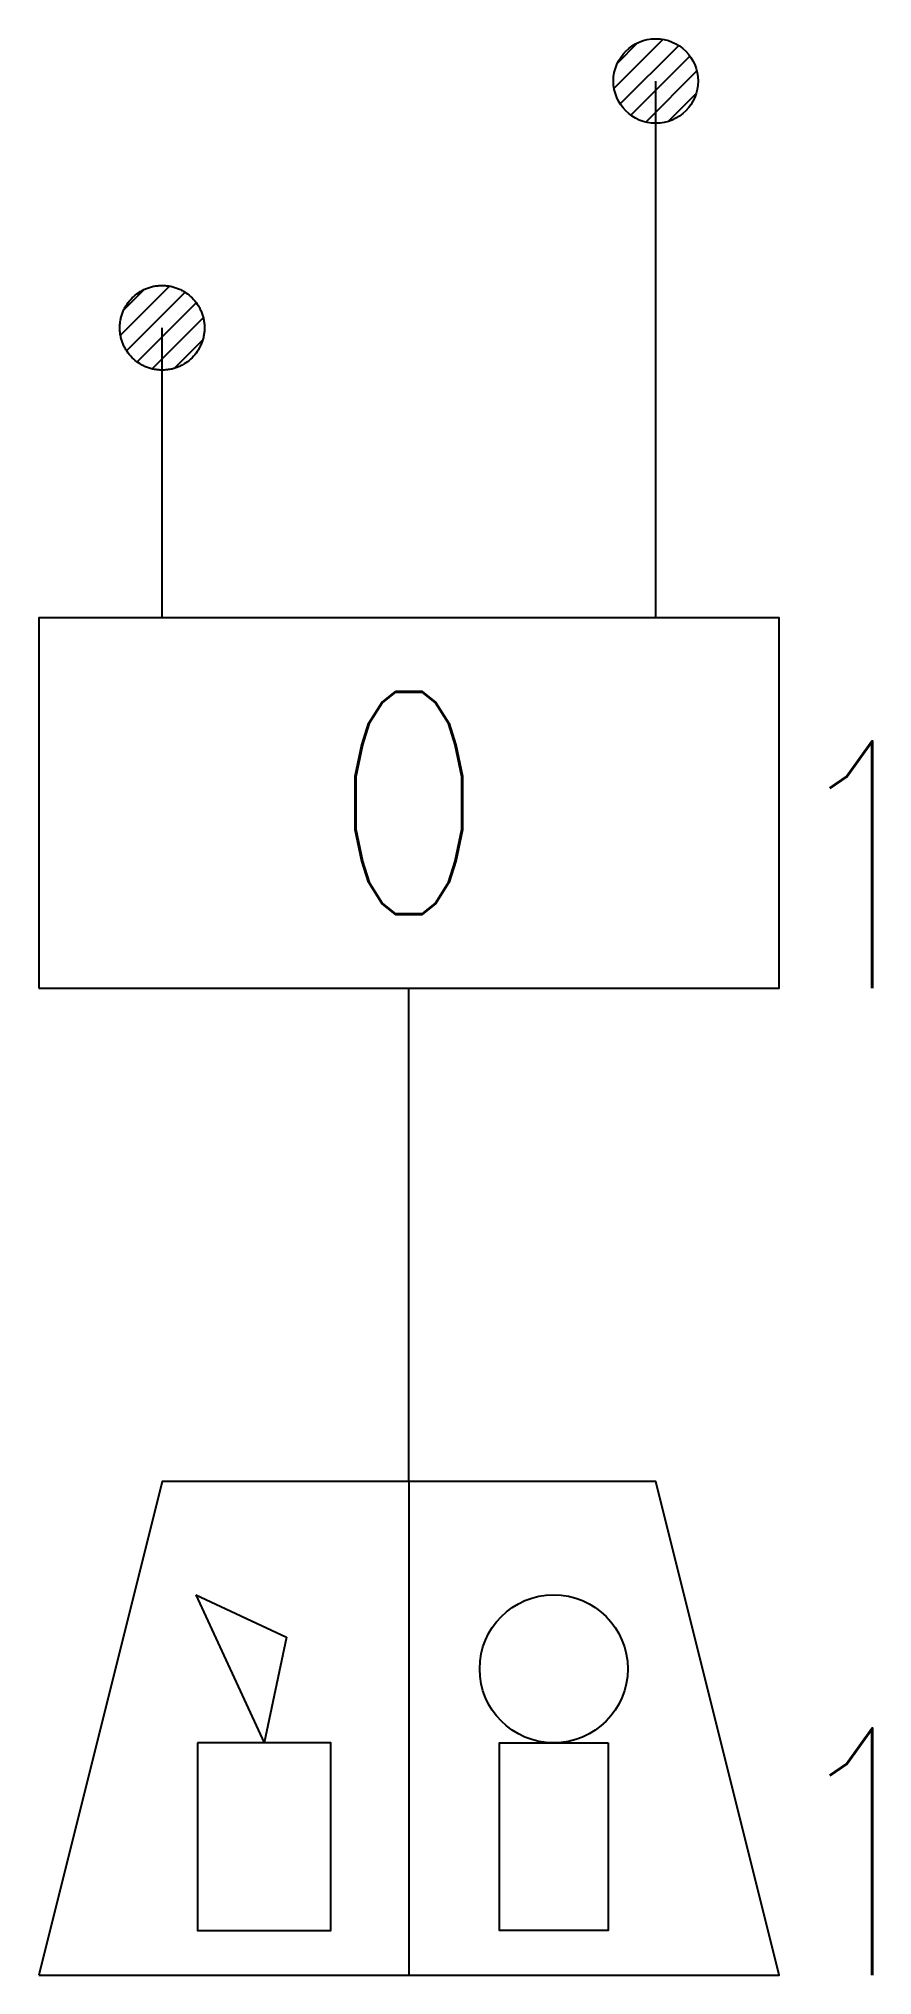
# Model space of a CAD drawing. Header units: millimetres. Extents: x 0 to 675, y 446 to 2015.
import ezdxf

# ---------------------------------------------------------------- set-up
doc = ezdxf.new("R2010")
doc.units = ezdxf.units.MM
doc.header["$LTSCALE"] = 1000
doc.header["$PDMODE"] = 1
doc.header["$PDSIZE"] = 1
doc.linetypes.add('DASH', pattern=[0.35, 0.25, -0.1])
doc.layers.add('E-ANNO-TEXT', color=6, linetype='Continuous')
doc.layers.add('E-EQUIP', color=4, linetype='Continuous')
doc.styles.add('E-TEXT', font='romans.shx', dxfattribs={"width": 0.8, "bigfont": 'hztxt.shx'})

# ---------------------------------------------------------------- blocks, each defined once
blk = doc.blocks.new('FA-04-声光警报器')
at = {"color": 6}
for p, q in [((0, 4), (0, 0)), ((-1.727, 3.083), (-0.993, 2.74)), ((-1.727, 3.083), (-1.173, 1.883)), ((-0.993, 2.74), (-1.173, 1.883))]:
    blk.add_line(p, q, dxfattribs=at)
blk.add_lwpolyline([(-3, 0), (3, 0), (2, 4), (-2, 4)], close=True)
for points in [[(-1.713, 1.883), (-1.713, 0.363), (-0.633, 0.363), (-0.633, 1.883)], [(1.613, 1.883), (1.613, 0.363), (0.733, 0.363), (0.733, 1.883)]]:
    blk.add_lwpolyline(points, close=True, dxfattribs=at)
blk.add_circle((1.173, 2.483), 0.6, dxfattribs=at)
for p in [(0, 4), (-2.5, 2), (2.5, 2), (0, 0)]:
    blk.add_point(p)
blk = doc.blocks.new('FA-输出控制模块')
blk.add_lwpolyline([(-3, 0), (3, 0), (3, 3), (-3, 3)], close=True)
at = {"color": 6, "insert": (0, 1.5), "char_height": 1.8, "width": 6, "attachment_point": 5, "line_spacing_factor": 0.6, "style": 'E-TEXT'}
blk.add_mtext('{\\W0.7;O}', dxfattribs=at)

msp = doc.modelspace()

# ---------------------------------------------------------------- hatches: boundary and pattern name
at = {"layer": 'E-ANNO-TEXT'}
h = msp.add_hatch(dxfattribs=at)
h.set_pattern_fill('ANSI31', color=11, scale=100, style=0)
h.set_pattern_definition([(45, (-380952.82, -218630.37), (-8.83883476, 8.83883476), [])])
h.paths.add_polyline_path([(534.3, 1980.8, 1), (465.7, 1980.8, 1)])
at = {"layer": 'E-ANNO-TEXT', "linetype": 'DASH'}
h = msp.add_hatch(dxfattribs=at)
h.set_pattern_fill('ANSI31', color=2, scale=100, style=0)
h.set_pattern_definition([(45, (-381352.82, -218830.368), (-8.83883476, 8.83883476), [])])
h.paths.add_polyline_path([(134.3, 1780.8, 1), (65.7, 1780.8, 1)])

# ---------------------------------------------------------------- linework, layer by layer
at = {"layer": 'E-ANNO-TEXT', "color": 11}
for p, q in [((500, 1545.7), (500, 1980.8)), ((300, 845.7), (300, 1245.7))]:
    msp.add_line(p, q, dxfattribs=at)
at = {"layer": 'E-ANNO-TEXT', "color": 2, "linetype": 'DASH'}
msp.add_line((100, 1545.7), (100, 1780.8), dxfattribs=at)
at = {"layer": 'E-ANNO-TEXT', "color": 11}
msp.add_circle((500, 1980.8), 34.3, dxfattribs=at)
at = {"layer": 'E-ANNO-TEXT', "color": 2, "linetype": 'DASH'}
msp.add_circle((100, 1780.8), 34.3, dxfattribs=at)

# ---------------------------------------------------------------- block references
at = {"layer": 'E-EQUIP', "xscale": 100, "yscale": 100, "zscale": 100}
for name, p in [('FA-输出控制模块', (300, 1245.7)), ('FA-04-声光警报器', (300, 445.7))]:
    msp.add_blockref(name, p, dxfattribs=at)

# ---------------------------------------------------------------- texts
at = {"layer": 'E-ANNO-TEXT', "color": 6, "style": 'E-TEXT', "width": 0.8}
for p in [(600, 1245.7), (600, 445.7)]:
    msp.add_text('1', height=200, rotation=0, dxfattribs=at).set_placement(p)

doc.saveas('drawing.dxf')
